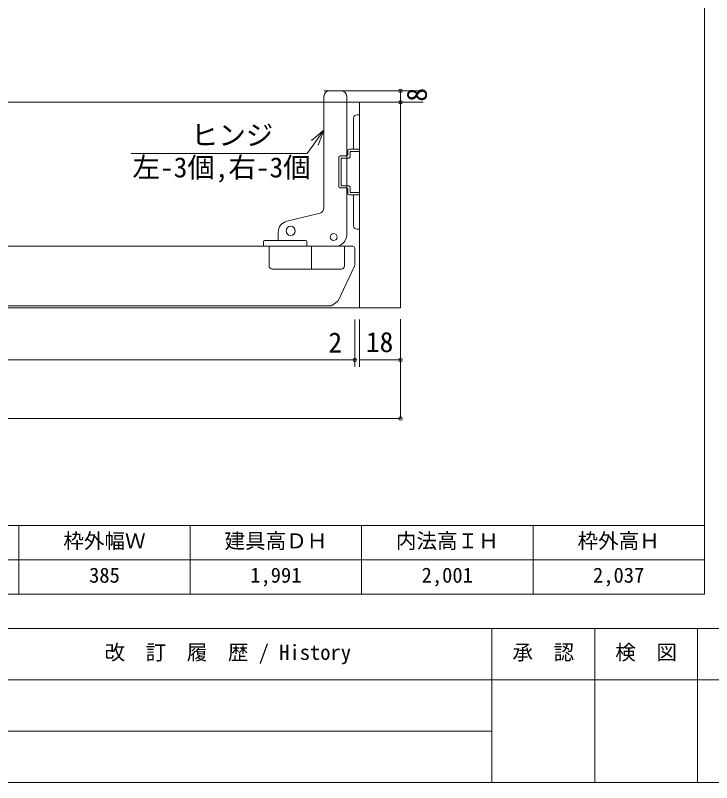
# Model space of a CAD drawing. Units: millimetres on the paper, enlarged 10 times, with parts at other scales. Extents: x -2058 to 1892, y -400 to 2383.
# Drawn here: x -713 to 303, y -400 to 719 of the extents above; entities that cross this region are included whole.
import ezdxf
from ezdxf.enums import TextEntityAlignment as Align

# ---------------------------------------------------------------- set-up
doc = ezdxf.new("R2010")
doc.units = ezdxf.units.MM
doc.header["$LTSCALE"] = 10
doc.header["$PDMODE"] = 32
doc.header["$PDSIZE"] = 5
doc.linetypes.add('USER9', pattern=[18, 9, -9])
doc.layers.add('0-0_0', color=7, linetype='Continuous', lineweight=18)
doc.layers.add('2-0_NOTE$005', color=7, linetype='Continuous', lineweight=18)
doc.styles.add('ＭＳ ゴシック', font='')
doc.styles.get('ＭＳ ゴシック').set_extended_font_data('MS Gothic')

msp = doc.modelspace()

# ---------------------------------------------------------------- linework, layer by layer
at = {"layer": '0-0_0'}
for p, q in [((292.04, 2332.81), (292.04, -124.69)), ((-2007.96, -24.69), (292.04, -24.69)), ((-707.96, -24.69), (-707.96, -124.69)), ((-457.96, -24.69), (-457.96, -124.69)), ((-207.96, -24.69), (-207.96, -124.69)), ((42.04, -24.69), (42.04, -124.69)), ((-2007.96, -74.69), (292.04, -74.69)), ((-2007.96, -124.69), (292.04, -124.69)), ((-2057.96, -174.69), (1892.04, -174.69)), ((-17.96, -174.69), (-17.96, -399.69)), ((132.04, -174.69), (132.04, -399.69)), ((282.04, -174.69), (282.04, -399.69)), ((1892.04, -249.69), (-1257.96, -249.69)), ((-17.96, -324.69), (-1257.96, -324.69)), ((1892.04, -399.69), (-2057.96, -399.69))]:
    msp.add_line(p, q, dxfattribs=at)
msp.add_lwpolyline([(-2007.96, 2332.81), (-2007.96, -124.69), (292.04, -124.69)], dxfattribs=at)
at = {"layer": '2-0_NOTE$005', "color": 4}
for p, q in [((-117.96, 609.26), (-262.6, 609.26)), ((-151.29, 609.26), (-151.29, 592.59)), ((-117.96, 592.59), (-262.6, 592.59)), ((-263.23, 551.91), (-281.11, 536.91)), ((-263.23, 551.91), (-271.21, 529.98)), ((-217.96, 275.93), (-217.96, 206.71)), ((-211.29, 275.93), (-211.29, 206.71)), ((-151.29, 131.39), (-151.29, 276.16)), ((-217.96, 216.71), (-1367.96, 216.71)), ((-151.29, 216.71), (-211.29, 216.71)), ((-151.29, 131.39), (-1434.63, 131.39))]:
    msp.add_line(p, q, dxfattribs=at)
at = {"layer": '2-0_NOTE$005'}
for p, q in [((-237.96, 609.26), (-254.63, 609.26)), ((-262.96, 600.93), (-262.96, 438.6)), ((-229.63, 600.93), (-229.63, 399.26)), ((-262.96, 592.59), (-1434.63, 592.59)), ((-211.29, 592.59), (-229.63, 592.59)), ((-211.29, 592.59), (-229.63, 592.59)), ((-211.29, 592.59), (-211.29, 292.59)), ((-211.29, 592.59), (-151.29, 592.59)), ((-151.29, 592.59), (-169.63, 592.59)), ((-214.63, 574.26), (-211.29, 574.26)), ((-211.29, 574.26), (-211.29, 520.93)), ((-219.63, 569.26), (-219.63, 524.26)), ((-227.96, 515.93), (-227.96, 522.59)), ((-226.29, 524.26), (-211.29, 524.26)), ((-211.29, 520.93), (-224.63, 520.93)), ((-224.63, 514.26), (-224.63, 520.93)), ((-227.96, 510.93), (-237.63, 510.93)), ((-227.96, 470.93), (-237.63, 470.93)), ((-227.96, 465.93), (-227.96, 459.26)), ((-224.63, 467.59), (-224.63, 460.93)), ((-211.29, 460.93), (-224.63, 460.93)), ((-211.29, 460.93), (-211.29, 407.59)), ((-226.29, 457.59), (-211.29, 457.59)), ((-219.63, 412.59), (-219.63, 457.59)), ((-316.88, 419.01), (-268.66, 430.7)), ((-214.63, 407.59), (-211.29, 407.59)), ((-329.63, 402.82), (-329.63, 390.93)), ((-1357.12, 382.59), (-519.63, 382.59)), ((-220.63, 382.59), (-519.63, 382.59)), ((-351.29, 389.26), (-351.29, 382.59)), ((-246.29, 382.59), (-351.29, 382.59)), ((-349.63, 390.93), (-289.63, 390.93)), ((-342.96, 354.26), (-342.96, 382.59)), ((-287.96, 389.26), (-287.96, 382.59)), ((-281.29, 382.59), (-281.29, 349.26)), ((-281.29, 382.59), (-281.29, 349.26)), ((-232.96, 354.26), (-232.96, 382.59)), ((-217.96, 355.92), (-217.96, 379.93)), ((-237.96, 349.26), (-337.96, 349.26)), ((-242.1, 302.84), (-218.52, 353.39)), ((-251.47, 296.11), (-242.43, 302.44)), ((-1326.94, 295.93), (-519.63, 295.93)), ((-251.47, 295.93), (-519.63, 295.93))]:
    msp.add_line(p, q, dxfattribs=at)
at = {"layer": '2-0_NOTE$005', "linetype": 'USER9'}
for p, q in [((-241.29, 470.09), (-241.29, 511.76)), ((-238.79, 514.26), (-229.63, 514.26)), ((-237.96, 471.26), (-237.96, 510.59)), ((-238.79, 467.59), (-229.63, 467.59))]:
    msp.add_line(p, q, dxfattribs=at)
at = {"layer": '2-0_NOTE$005'}
for points in [[(-1374.63, 592.59), (-1374.63, 292.59), (-207.96, 292.59)], [(-211.29, 592.59), (-151.29, 592.59), (-151.29, 292.59), (-207.96, 292.59)]]:
    msp.add_lwpolyline(points, dxfattribs=at)
at = {"layer": '2-0_NOTE$005', "color": 4}
msp.add_lwpolyline([(-263.23, 551.91), (-287.2, 517.68), (-543.99, 517.68)], dxfattribs=at)
at = {"layer": '2-0_NOTE$005'}
for centre, radius in [((-311.52, 405.04), 6.67), ((-248.8, 396.08), 5)]:
    msp.add_circle(centre, radius, dxfattribs=at)
for centre, radius, start, end in [((-254.63, 600.93), 8.33, 90, 180), ((-237.96, 600.93), 8.33, 0, 90), ((-214.63, 569.26), 5, 90, 180), ((-229.63, 515.93), 1.67, 270, 0), ((-226.29, 522.59), 1.67, 90, 180), ((-227.96, 514.26), 3.33, 270, 0), ((-227.96, 467.59), 3.33, 0, 90), ((-229.63, 465.93), 1.67, 0, 90), ((-226.29, 459.26), 1.67, 180, 270), ((-271.29, 438.6), 8.33, 288.43495, 0), ((-312.96, 402.82), 16.67, 103.61549, 180), ((-214.63, 412.59), 5, 180, 270), ((-246.29, 399.26), 16.67, 270, 0), ((-349.63, 389.26), 1.67, 90, 180), ((-289.63, 389.26), 1.67, 0, 90), ((-220.63, 379.93), 2.67, 0, 90), ((-337.96, 354.26), 5, 180, 270), ((-237.96, 354.26), 5, 270, 0), ((-223.96, 355.92), 6, 335, 0)]:
    msp.add_arc(centre, radius, start, end, dxfattribs=at)
at = {"layer": '2-0_NOTE$005', "linetype": 'USER9'}
for centre, radius, start, end in [((-238.79, 511.76), 2.5, 90, 180), ((-237.63, 510.59), 0.333, 90, 180), ((-238.79, 470.09), 2.5, 180, 270), ((-237.63, 471.26), 0.333, 180, 270)]:
    msp.add_arc(centre, radius, start, end, dxfattribs=at)
at = {"layer": '2-0_NOTE$005', "color": 4}
for p in [(-151.29, 609.26), (-151.29, 592.59), (-217.96, 216.71), (-151.29, 216.71), (-151.29, 131.39)]:
    msp.add_point(p, dxfattribs=at)

# ---------------------------------------------------------------- texts
at = {"layer": '0-0_0', "style": 'ＭＳ ゴシック'}
for s, p in [('枠外幅Ｗ', (-642.96, -64.69)), ('建具高ＤＨ', (-407.96, -64.69)), ('内法高ＩＨ', (-157.96, -64.69)), ('枠外高Ｈ', (107.04, -64.69)), ('385', (-605.46, -114.69)), ('1,991', (-370.46, -114.69)), ('2,001', (-120.46, -114.69)), ('2,037', (129.54, -114.69)), ('改\u3000訂\u3000履\u3000歴 / History', (-582.96, -227.19)), ('承\u3000認', (12.04, -227.19)), ('検\u3000図', (162.04, -227.19))]:
    msp.add_text(s, height=21.99, dxfattribs=at).set_placement(p, align=Align.BOTTOM_LEFT)
at = {"layer": '2-0_NOTE$005', "style": 'ＭＳ ゴシック'}
msp.add_text('8', height=29.33, rotation=90, dxfattribs=at).set_placement((-104.02, 593.5), align=Align.BOTTOM_LEFT)
for s, p in [('ヒンジ', (-456.91, 521.15)), ('左-3個,右-3個', (-542.08, 474.21)), ('2', (-256.4, 218.81)), ('18', (-201.64, 219.46))]:
    msp.add_text(s, height=29.33, dxfattribs=at).set_placement(p, align=Align.BOTTOM_LEFT)

doc.saveas('drawing.dxf')
